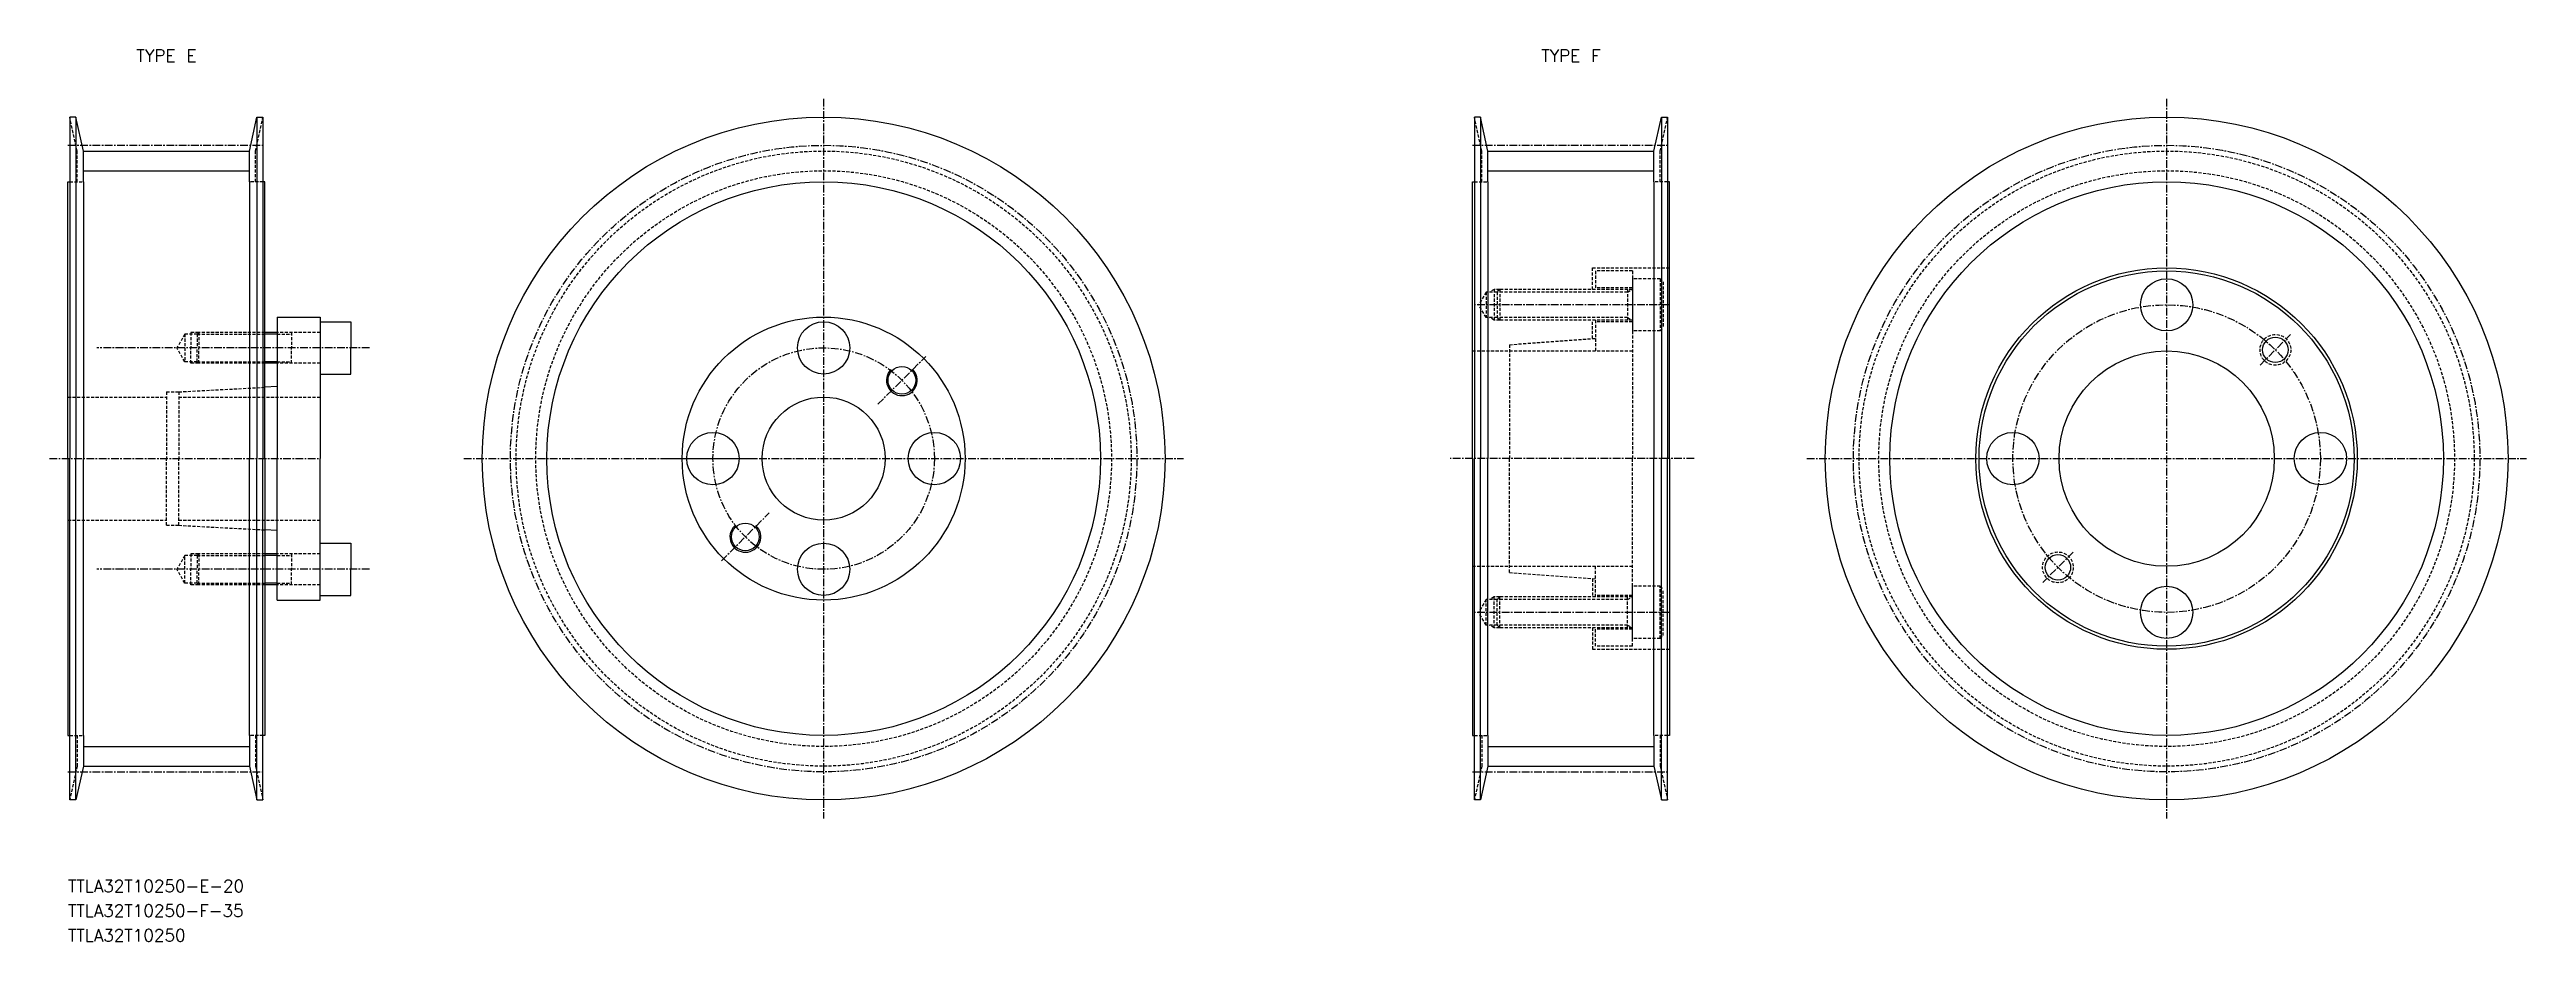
# Model space of a CAD drawing. Extents: x 5564 to 5967, y 29314 to 29459.
import ezdxf
from ezdxf.enums import TextEntityAlignment as Align

# ---------------------------------------------------------------- set-up
doc = ezdxf.new("R2010")
doc.units = 0
doc.linetypes.add('CENTER', pattern=[2, 1.25, -0.25, 0.25, -0.25])
doc.linetypes.add('DASHED', pattern=[0.75, 0.5, -0.25])
doc.layers.get('0').update_dxf_attribs({"linetype": 'CONTINUOUS'})
doc.layers.add('CENTER', color=1, linetype='CENTER')
doc.styles.add('MISUMI', font='txt.shx')

msp = doc.modelspace()

# ---------------------------------------------------------------- linework, layer by layer
at = {"color": 7, "linetype": 'CONTINUOUS'}
for p, q in [((5568.09, 29447.56), (5567.09, 29447.56)), ((5567.09, 29447.56), (5567.09, 29392.06)), ((5569.29, 29442.06), (5568.09, 29447.56)), ((5568.09, 29447.56), (5568.09, 29392.06)), ((5596.29, 29442.06), (5597.49, 29447.56)), ((5597.49, 29447.56), (5598.49, 29447.56)), ((5597.49, 29447.56), (5597.49, 29392.06)), ((5598.49, 29447.56), (5598.49, 29392.06)), ((5796.45, 29447.56), (5795.45, 29447.56)), ((5795.45, 29447.56), (5795.45, 29392.06)), ((5797.65, 29442.06), (5796.45, 29447.56)), ((5796.45, 29447.56), (5796.45, 29392.06)), ((5824.65, 29442.06), (5825.85, 29447.56)), ((5825.85, 29447.56), (5826.85, 29447.56)), ((5825.85, 29447.56), (5825.85, 29392.06)), ((5826.85, 29447.56), (5826.85, 29392.06)), ((5569.29, 29437.06), (5569.29, 29442.06)), ((5569.29, 29442.06), (5596.29, 29442.06)), ((5596.29, 29437.06), (5596.29, 29442.06)), ((5797.65, 29437.06), (5797.65, 29442.06)), ((5797.65, 29442.06), (5824.65, 29442.06)), ((5824.65, 29437.06), (5824.65, 29442.06)), ((5566.79, 29437.06), (5567.09, 29437.06)), ((5566.79, 29392.06), (5566.79, 29437.06)), ((5569.29, 29437.06), (5569.29, 29392.06)), ((5596.29, 29437.06), (5596.29, 29392.06)), ((5598.79, 29437.06), (5598.49, 29437.06)), ((5598.79, 29392.06), (5598.79, 29437.06)), ((5795.15, 29437.06), (5795.45, 29437.06)), ((5795.15, 29392.06), (5795.15, 29437.06)), ((5797.65, 29437.06), (5797.65, 29392.06)), ((5824.65, 29437.06), (5824.65, 29392.06)), ((5827.15, 29437.06), (5826.85, 29437.06)), ((5827.15, 29392.06), (5827.15, 29437.06)), ((5600.79, 29415.06), (5607.79, 29415.06)), ((5600.79, 29415.06), (5600.79, 29412.56)), ((5607.79, 29415.06), (5607.79, 29414.31)), ((5607.79, 29414.31), (5607.79, 29405.81)), ((5607.79, 29414.31), (5612.79, 29414.31)), ((5612.79, 29414.31), (5612.79, 29410.06)), ((5600.79, 29412.56), (5598.79, 29412.56)), ((5600.79, 29412.56), (5600.79, 29407.56)), ((5612.79, 29405.81), (5612.79, 29410.06)), ((5600.79, 29407.56), (5598.79, 29407.56)), ((5600.79, 29407.56), (5600.79, 29403.76)), ((5600.79, 29403.76), (5598.79, 29403.65)), ((5600.79, 29403.76), (5600.79, 29392.06)), ((5607.79, 29405.81), (5607.79, 29392.06)), ((5607.79, 29405.81), (5612.79, 29405.81)), ((5566.79, 29392.06), (5566.79, 29347.06)), ((5567.09, 29336.56), (5567.09, 29392.06)), ((5568.09, 29336.56), (5568.09, 29392.06)), ((5569.29, 29347.06), (5569.29, 29392.06)), ((5596.29, 29347.06), (5596.29, 29392.06)), ((5597.49, 29336.56), (5597.49, 29392.06)), ((5598.49, 29336.56), (5598.49, 29392.06)), ((5598.79, 29392.06), (5598.79, 29347.06)), ((5600.79, 29380.36), (5600.79, 29392.06)), ((5607.79, 29378.31), (5607.79, 29392.06)), ((5795.15, 29392.06), (5795.15, 29347.06)), ((5795.45, 29336.56), (5795.45, 29392.06)), ((5796.45, 29336.56), (5796.45, 29392.06)), ((5797.65, 29347.06), (5797.65, 29392.06)), ((5824.65, 29347.06), (5824.65, 29392.06)), ((5825.85, 29336.56), (5825.85, 29392.06)), ((5826.85, 29336.56), (5826.85, 29392.06)), ((5827.15, 29392.06), (5827.15, 29347.06)), ((5600.79, 29380.36), (5598.79, 29380.47)), ((5600.79, 29376.56), (5600.79, 29380.36)), ((5607.79, 29369.81), (5607.79, 29378.31)), ((5607.79, 29378.31), (5612.79, 29378.31)), ((5612.79, 29378.31), (5612.79, 29374.06)), ((5600.79, 29376.56), (5598.79, 29376.56)), ((5600.79, 29371.56), (5600.79, 29376.56)), ((5612.79, 29369.81), (5612.79, 29374.06)), ((5600.79, 29371.56), (5598.79, 29371.56)), ((5600.79, 29369.06), (5600.79, 29371.56)), ((5607.79, 29369.81), (5612.79, 29369.81)), ((5607.79, 29369.06), (5607.79, 29369.81)), ((5600.79, 29369.06), (5607.79, 29369.06)), ((5566.79, 29347.06), (5567.09, 29347.06)), ((5569.29, 29347.06), (5569.29, 29342.06)), ((5596.29, 29347.06), (5596.29, 29342.06)), ((5598.79, 29347.06), (5598.49, 29347.06)), ((5795.15, 29347.06), (5795.45, 29347.06)), ((5797.65, 29347.06), (5797.65, 29342.06)), ((5824.65, 29347.06), (5824.65, 29342.06)), ((5827.15, 29347.06), (5826.85, 29347.06)), ((5569.29, 29342.06), (5568.09, 29336.56)), ((5569.29, 29342.06), (5596.29, 29342.06)), ((5596.29, 29342.06), (5597.49, 29336.56)), ((5797.65, 29342.06), (5796.45, 29336.56)), ((5797.65, 29342.06), (5824.65, 29342.06)), ((5824.65, 29342.06), (5825.85, 29336.56)), ((5568.09, 29336.56), (5567.09, 29336.56)), ((5597.49, 29336.56), (5598.49, 29336.56)), ((5796.45, 29336.56), (5795.45, 29336.56)), ((5825.85, 29336.56), (5826.85, 29336.56))]:
    msp.add_line(p, q, dxfattribs=at)
at = {"color": 3, "linetype": 'DASHED'}
for p, q in [((5568.29, 29442.06), (5567.09, 29447.56)), ((5597.29, 29442.06), (5598.49, 29447.56)), ((5796.65, 29442.06), (5795.45, 29447.56)), ((5825.65, 29442.06), (5826.85, 29447.56)), ((5568.29, 29437.06), (5568.29, 29442.06)), ((5597.29, 29437.06), (5597.29, 29442.06)), ((5796.65, 29437.06), (5796.65, 29442.06)), ((5825.65, 29437.06), (5825.65, 29442.06)), ((5567.09, 29437.06), (5569.29, 29437.06)), ((5598.49, 29437.06), (5596.29, 29437.06)), ((5795.45, 29437.06), (5797.65, 29437.06)), ((5826.85, 29437.06), (5824.65, 29437.06)), ((5814.64, 29423.06), (5827.14, 29423.06)), ((5814.64, 29419.56), (5814.64, 29423.06)), ((5821.14, 29422.56), (5815.14, 29422.56)), ((5815.14, 29422.56), (5815.14, 29419.56)), ((5821.14, 29422.56), (5821.14, 29392.06)), ((5797.34, 29419.13), (5796.15, 29417.06)), ((5799.14, 29419.13), (5797.34, 29419.13)), ((5797.34, 29419.13), (5797.34, 29414.99)), ((5798.64, 29419.56), (5797.89, 29419.13)), ((5799.57, 29419.56), (5798.64, 29419.56)), ((5798.64, 29419.56), (5798.64, 29414.56)), ((5799.57, 29419.56), (5799.14, 29419.13)), ((5820.34, 29419.13), (5799.14, 29419.13)), ((5799.14, 29419.13), (5799.14, 29414.99)), ((5821.14, 29419.56), (5799.57, 29419.56)), ((5799.57, 29419.56), (5799.57, 29414.56)), ((5821.14, 29419.81), (5815.14, 29419.81)), ((5820.34, 29419.56), (5820.34, 29414.56)), ((5820.34, 29419.13), (5821.09, 29419.56)), ((5825.64, 29421.31), (5821.14, 29421.31)), ((5821.14, 29421.31), (5821.14, 29412.81)), ((5825.64, 29421.31), (5825.64, 29412.81)), ((5825.64, 29421.31), (5826.14, 29420.81)), ((5826.14, 29420.81), (5826.14, 29413.31)), ((5797.34, 29414.99), (5796.15, 29417.06)), ((5799.14, 29414.99), (5797.34, 29414.99)), ((5798.64, 29414.56), (5797.89, 29414.99)), ((5799.57, 29414.56), (5798.64, 29414.56)), ((5820.34, 29414.99), (5799.14, 29414.99)), ((5799.57, 29414.56), (5799.14, 29414.99)), ((5821.14, 29414.56), (5799.57, 29414.56)), ((5814.64, 29411.57), (5814.64, 29414.56)), ((5815.14, 29414.56), (5815.14, 29409.56)), ((5821.14, 29414.31), (5815.14, 29414.31)), ((5820.34, 29414.99), (5821.09, 29414.56)), ((5585.79, 29412.31), (5584.49, 29410.06)), ((5585.79, 29407.81), (5584.49, 29410.06)), ((5585.79, 29412.31), (5585.79, 29407.81)), ((5587.79, 29412.31), (5585.79, 29412.31)), ((5586.79, 29412.56), (5586.79, 29410.06)), ((5588.04, 29412.56), (5586.79, 29412.56)), ((5586.79, 29407.56), (5586.79, 29410.06)), ((5588.04, 29412.56), (5587.79, 29412.31)), ((5587.79, 29412.31), (5598.79, 29412.31)), ((5587.79, 29412.31), (5587.79, 29410.06)), ((5587.79, 29407.81), (5587.79, 29410.06)), ((5598.79, 29412.56), (5588.04, 29412.56)), ((5588.04, 29412.56), (5588.04, 29410.06)), ((5588.04, 29407.56), (5588.04, 29410.06)), ((5607.79, 29412.56), (5600.79, 29412.56)), ((5600.79, 29412.31), (5603.12, 29412.31)), ((5603.12, 29412.56), (5603.12, 29410.06)), ((5603.12, 29407.56), (5603.12, 29410.06)), ((5801.14, 29410.58), (5815.14, 29411.61)), ((5801.14, 29410.58), (5801.14, 29392.06)), ((5825.64, 29412.81), (5821.14, 29412.81)), ((5825.64, 29412.81), (5826.14, 29413.31)), ((5587.79, 29407.81), (5585.79, 29407.81)), ((5588.04, 29407.56), (5586.79, 29407.56)), ((5587.79, 29407.81), (5598.79, 29407.81)), ((5588.04, 29407.56), (5587.79, 29407.81)), ((5598.79, 29407.56), (5588.04, 29407.56)), ((5600.79, 29407.81), (5603.12, 29407.81)), ((5607.79, 29407.56), (5600.79, 29407.56)), ((5795.15, 29409.56), (5821.14, 29409.56)), ((5566.79, 29402.06), (5582.79, 29402.06)), ((5582.79, 29402.91), (5582.79, 29392.06)), ((5582.79, 29402.91), (5584.79, 29402.91)), ((5584.79, 29402.91), (5598.79, 29403.65)), ((5584.79, 29402.91), (5584.79, 29392.06)), ((5584.79, 29402.06), (5607.79, 29402.06)), ((5582.79, 29381.21), (5582.79, 29392.06)), ((5584.79, 29381.21), (5584.79, 29392.06)), ((5801.14, 29373.53), (5801.14, 29392.06)), ((5821.14, 29361.56), (5821.14, 29392.06)), ((5566.79, 29382.06), (5582.79, 29382.06)), ((5584.79, 29382.06), (5607.79, 29382.06)), ((5582.79, 29381.21), (5584.79, 29381.21)), ((5584.79, 29381.21), (5598.79, 29380.47)), ((5585.79, 29376.31), (5584.49, 29374.06)), ((5585.79, 29371.81), (5584.49, 29374.06)), ((5585.79, 29371.81), (5585.79, 29376.31)), ((5587.79, 29376.31), (5585.79, 29376.31)), ((5586.79, 29376.56), (5586.79, 29374.06)), ((5588.04, 29376.56), (5586.79, 29376.56)), ((5586.79, 29371.56), (5586.79, 29374.06)), ((5588.04, 29376.56), (5587.79, 29376.31)), ((5587.79, 29376.31), (5598.79, 29376.31)), ((5587.79, 29376.31), (5587.79, 29374.06)), ((5587.79, 29371.81), (5587.79, 29374.06)), ((5598.79, 29376.56), (5588.04, 29376.56)), ((5588.04, 29376.56), (5588.04, 29374.06)), ((5588.04, 29371.56), (5588.04, 29374.06)), ((5607.79, 29376.56), (5600.79, 29376.56)), ((5600.79, 29376.31), (5603.12, 29376.31)), ((5603.12, 29376.56), (5603.12, 29374.06)), ((5603.12, 29371.56), (5603.12, 29374.06)), ((5795.15, 29374.56), (5821.14, 29374.56)), ((5815.14, 29369.56), (5815.14, 29374.56)), ((5587.79, 29371.81), (5585.79, 29371.81)), ((5588.04, 29371.56), (5586.79, 29371.56)), ((5587.79, 29371.81), (5598.79, 29371.81)), ((5588.04, 29371.56), (5587.79, 29371.81)), ((5598.79, 29371.56), (5588.04, 29371.56)), ((5600.79, 29371.81), (5603.12, 29371.81)), ((5607.79, 29371.56), (5600.79, 29371.56)), ((5801.14, 29373.53), (5815.14, 29372.51)), ((5814.64, 29372.55), (5814.64, 29369.56)), ((5821.14, 29369.81), (5815.14, 29369.81)), ((5825.64, 29371.31), (5821.14, 29371.31)), ((5821.14, 29362.81), (5821.14, 29371.31)), ((5825.64, 29362.81), (5825.64, 29371.31)), ((5825.64, 29371.31), (5826.14, 29370.81)), ((5826.14, 29363.31), (5826.14, 29370.81)), ((5797.34, 29369.13), (5796.15, 29367.06)), ((5797.34, 29364.99), (5796.15, 29367.06)), ((5797.34, 29364.99), (5797.34, 29369.13)), ((5799.14, 29369.13), (5797.34, 29369.13)), ((5798.64, 29369.56), (5797.89, 29369.13)), ((5799.57, 29369.56), (5798.64, 29369.56)), ((5798.64, 29364.56), (5798.64, 29369.56)), ((5799.57, 29369.56), (5799.14, 29369.13)), ((5820.34, 29369.13), (5799.14, 29369.13)), ((5799.14, 29364.99), (5799.14, 29369.13)), ((5821.14, 29369.56), (5799.57, 29369.56)), ((5799.57, 29364.56), (5799.57, 29369.56)), ((5820.34, 29364.56), (5820.34, 29369.56)), ((5820.34, 29369.13), (5821.09, 29369.56)), ((5799.14, 29364.99), (5797.34, 29364.99)), ((5798.64, 29364.56), (5797.89, 29364.99)), ((5799.57, 29364.56), (5798.64, 29364.56)), ((5820.34, 29364.99), (5799.14, 29364.99)), ((5799.57, 29364.56), (5799.14, 29364.99)), ((5821.14, 29364.56), (5799.57, 29364.56)), ((5814.64, 29364.56), (5814.64, 29361.06)), ((5815.14, 29361.56), (5815.14, 29364.56)), ((5821.14, 29364.31), (5815.14, 29364.31)), ((5821.14, 29361.56), (5815.14, 29361.56)), ((5820.34, 29364.99), (5821.09, 29364.56)), ((5825.64, 29362.81), (5821.14, 29362.81)), ((5825.64, 29362.81), (5826.14, 29363.31)), ((5814.64, 29361.06), (5827.14, 29361.06)), ((5567.09, 29347.06), (5569.29, 29347.06)), ((5568.29, 29347.06), (5568.29, 29342.06)), ((5598.49, 29347.06), (5596.29, 29347.06)), ((5597.29, 29347.06), (5597.29, 29342.06)), ((5795.45, 29347.06), (5797.65, 29347.06)), ((5796.65, 29347.06), (5796.65, 29342.06)), ((5826.85, 29347.06), (5824.65, 29347.06)), ((5825.65, 29347.06), (5825.65, 29342.06)), ((5568.29, 29342.06), (5567.09, 29336.56)), ((5597.29, 29342.06), (5598.49, 29336.56)), ((5796.65, 29342.06), (5795.45, 29336.56)), ((5825.65, 29342.06), (5826.85, 29336.56))]:
    msp.add_line(p, q, dxfattribs=at)
at = {"color": 3, "linetype": 'CONTINUOUS'}
for p, q in [((5569.29, 29438.86), (5596.29, 29438.86)), ((5797.65, 29438.86), (5824.65, 29438.86)), ((5569.29, 29345.26), (5596.29, 29345.26)), ((5797.65, 29345.26), (5824.65, 29345.26))]:
    msp.add_line(p, q, dxfattribs=at)
at = {"color": 3}
for p, q in [((5600.79, 29412.31), (5598.79, 29412.31)), ((5600.79, 29407.81), (5598.79, 29407.81)), ((5600.79, 29376.31), (5598.79, 29376.31)), ((5600.79, 29371.81), (5598.79, 29371.81))]:
    msp.add_line(p, q, dxfattribs=at)
at = {"color": 7, "linetype": 'CONTINUOUS'}
for centre, radius in [((5689.65, 29392.06), 55.5), ((5908, 29392.06), 55.5), ((5689.65, 29392.06), 45), ((5908, 29392.06), 45), ((5908, 29392.06), 31), ((5908, 29392.06), 30.5), ((5908, 29417.06), 4.25), ((5689.65, 29392.06), 23), ((5689.65, 29392.06), 23), ((5689.65, 29410.06), 4.25), ((5925.68, 29409.74), 2.07), ((5702.37, 29404.79), 2.25), ((5908, 29392.06), 17.5), ((5689.65, 29392.06), 10), ((5671.65, 29392.06), 4.25), ((5707.65, 29392.06), 4.25), ((5883, 29392.06), 4.25), ((5933, 29392.06), 4.25), ((5676.92, 29379.33), 2.25), ((5689.65, 29374.06), 4.25), ((5890.32, 29374.38), 2.07), ((5908, 29367.06), 4.25)]:
    msp.add_circle(centre, radius, dxfattribs=at)
at = {"color": 3, "linetype": 'DASHED'}
for centre, radius in [((5689.65, 29392.06), 50), ((5689.65, 29392.06), 46.8), ((5908, 29392.06), 50), ((5908, 29392.06), 46.8), ((5925.68, 29409.74), 2.5), ((5890.32, 29374.38), 2.5)]:
    msp.add_circle(centre, radius, dxfattribs=at)
at = {"color": 3, "linetype": 'CONTINUOUS'}
for centre in [(5702.37, 29404.79), (5676.92, 29379.33)]:
    msp.add_arc(centre, 2.5, 135, 47, dxfattribs=at)
at = {"layer": 'CENTER', "color": 1, "linetype": 'CENTER'}
for p, q in [((5689.65, 29450.56), (5689.65, 29333.56)), ((5908, 29450.56), (5908, 29333.56)), ((5566.79, 29442.99), (5598.79, 29442.99)), ((5795.15, 29442.99), (5827.15, 29442.99)), ((5827.14, 29417.06), (5795.45, 29417.06)), ((5615.79, 29410.06), (5571.49, 29410.06)), ((5923.2, 29407.26), (5928.15, 29412.21)), ((5698.48, 29400.9), (5706.26, 29408.68)), ((5563.79, 29392.06), (5607.79, 29392.06)), ((5631.15, 29392.06), (5748.15, 29392.06)), ((5664.4, 29392.06), (5678.9, 29392.06)), ((5831.19, 29392.06), (5791.51, 29392.06)), ((5849.5, 29392.06), (5966.5, 29392.06)), ((5673.03, 29375.44), (5680.81, 29383.22)), ((5615.79, 29374.06), (5571.49, 29374.06)), ((5892.8, 29376.86), (5887.85, 29371.91)), ((5827.14, 29367.06), (5795.45, 29367.06)), ((5566.79, 29341.13), (5598.79, 29341.13)), ((5795.15, 29341.13), (5827.15, 29341.13))]:
    msp.add_line(p, q, dxfattribs=at)
for centre, radius in [((5689.65, 29392.06), 50.93), ((5908, 29392.06), 50.93), ((5908, 29392.06), 25), ((5689.65, 29392.06), 18)]:
    msp.add_circle(centre, radius, dxfattribs=at)

# ---------------------------------------------------------------- texts
at = {"color": 7, "linetype": 'CONTINUOUS', "style": 'MISUMI'}
for s, p in [('TYPE E', (5582.79, 29457.56)), ('TYPE F', (5811.15, 29457.56))]:
    msp.add_text(s, height=2, dxfattribs=at).set_placement(p, align=Align.MIDDLE_CENTER)
for s, p in [('TTLA32T10250-E-20', (5566.79, 29321.56)), ('TTLA32T10250-F-35', (5566.79, 29317.56)), ('TTLA32T10250', (5566.79, 29313.56))]:
    msp.add_text(s, height=2, dxfattribs=at).set_placement(p)

doc.saveas('drawing.dxf')
